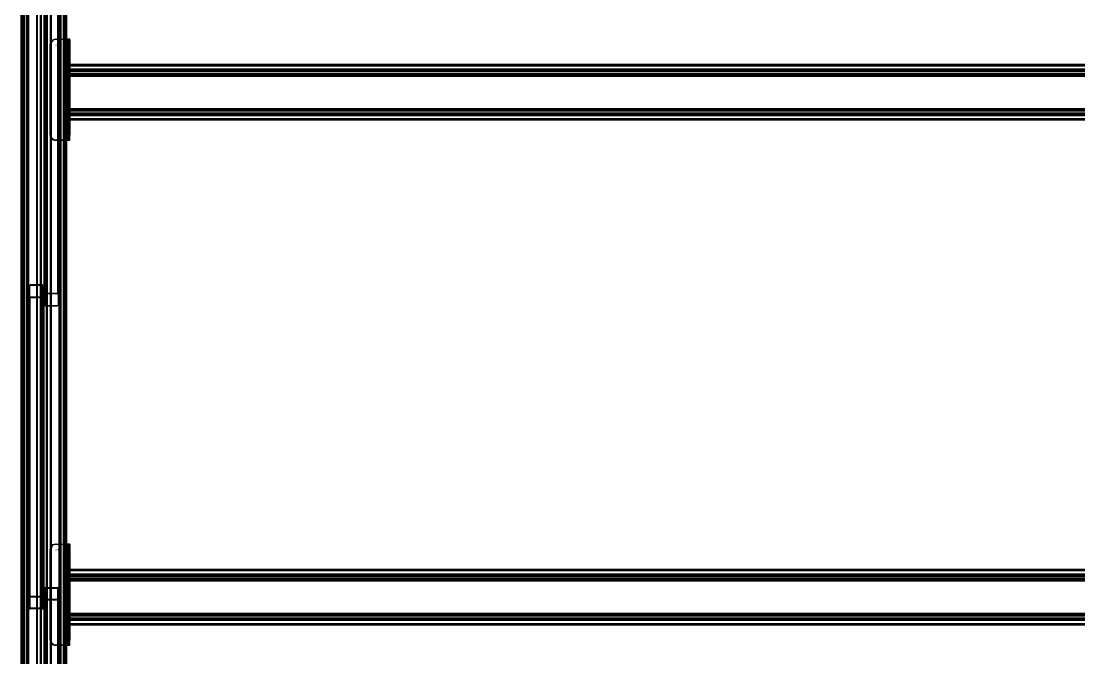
# Model space of a CAD drawing. Extents: x -0.56 to 3.72, y -0.16 to 4.75.
# Drawn here: x -0.51 to 1.585, y 1.089 to 2.35 of the extents above; entities that cross this region are included whole.
import ezdxf

# ---------------------------------------------------------------- set-up
doc = ezdxf.new("R2010")
doc.units = 0
doc.layers.add('OUTLINES', color=7, linetype='Continuous', true_color=0x000009)

msp = doc.modelspace()

# ---------------------------------------------------------------- linework, layer by layer
at = {"layer": 'OUTLINES'}
for p, q in [((-0.5104, 4.7451), (-0.5104, -0.1549)), ((-0.5103, 4.7456), (-0.5103, -0.1544)), ((-0.5103, -0.1549), (-0.5103, 4.7451)), ((-0.51, 4.7456), (-0.51, -0.1544)), ((-0.51, 4.7451), (-0.51, -0.1549)), ((-0.5098, -0.1544), (-0.5098, 4.7456)), ((-0.5098, 4.7451), (-0.5098, -0.1549)), ((-0.5088, 4.7456), (-0.5088, -0.1544)), ((-0.5088, 4.7451), (-0.5088, -0.1549)), ((-0.5087, -0.1544), (-0.5087, 4.7456)), ((-0.5087, 4.7451), (-0.5087, -0.1549)), ((-0.5086, -0.1544), (-0.5086, 4.7456)), ((-0.5086, -0.1549), (-0.5086, 4.7451)), ((-0.5085, 4.7456), (-0.5085, -0.1544)), ((-0.5085, -0.1549), (-0.5085, 4.7451)), ((-0.508, -0.1544), (-0.508, 4.7456)), ((-0.508, -0.1549), (-0.508, 4.7451)), ((-0.5072, 4.7456), (-0.5072, -0.1544)), ((-0.5072, -0.1549), (-0.5072, 4.7451)), ((-0.5041, 4.7456), (-0.5041, -0.1544)), ((-0.5041, -0.1549), (-0.5041, 4.7451)), ((-0.4992, -0.1544), (-0.4992, 4.7456)), ((-0.4992, 4.7451), (-0.4992, -0.1549)), ((-0.4984, 4.7456), (-0.4984, -0.1544)), ((-0.4984, 4.7451), (-0.4984, -0.1549)), ((-0.4979, 4.7456), (-0.4979, -0.1544)), ((-0.4979, -0.1549), (-0.4979, 4.7451)), ((-0.4978, 4.7456), (-0.4978, -0.1544)), ((-0.4978, 4.7451), (-0.4978, -0.1549)), ((-0.4977, -0.1544), (-0.4977, 4.7456)), ((-0.4977, 4.7451), (-0.4977, -0.1549)), ((-0.4976, -0.1544), (-0.4976, 4.7456)), ((-0.4976, -0.1549), (-0.4976, 4.7451)), ((-0.4966, -0.1544), (-0.4966, 4.7456)), ((-0.4966, 4.7451), (-0.4966, -0.1549)), ((-0.4964, -0.1544), (-0.4964, 4.7456)), ((-0.4964, -0.1549), (-0.4964, 4.7451)), ((-0.4961, 4.7456), (-0.4961, -0.1544)), ((-0.4961, -0.1549), (-0.4961, 4.7451)), ((-0.496, -0.1549), (-0.496, 4.7451)), ((-0.4796, 4.7456), (-0.4796, -0.1544)), ((-0.4796, -0.1549), (-0.4796, 4.7451)), ((-0.4792, -0.1544), (-0.4792, 4.7456)), ((-0.4792, 4.7451), (-0.4792, -0.1549)), ((-0.4784, 4.7456), (-0.4784, -0.1544)), ((-0.4784, -0.1549), (-0.4784, 4.7451)), ((-0.4722, 4.7456), (-0.4722, -0.1544)), ((-0.4722, -0.1549), (-0.4722, 4.7451)), ((-0.4714, -0.1544), (-0.4714, 4.7456)), ((-0.4714, 4.7451), (-0.4714, -0.1549)), ((-0.471, 4.7456), (-0.471, -0.1544)), ((-0.471, -0.1549), (-0.471, 4.7451)), ((-0.4599, -0.1544), (-0.4599, 4.7456)), ((-0.4599, 4.7451), (-0.4599, -0.1549)), ((-0.4595, 4.7456), (-0.4595, -0.1544)), ((-0.4595, -0.1549), (-0.4595, 4.7451)), ((-0.4587, -0.1544), (-0.4587, 4.7456)), ((-0.4587, 4.7451), (-0.4587, -0.1549)), ((-0.4525, -0.1544), (-0.4525, 4.7456)), ((-0.4525, 4.7451), (-0.4525, -0.1549)), ((-0.4517, 4.7456), (-0.4517, -0.1544)), ((-0.4517, -0.1549), (-0.4517, 4.7451)), ((-0.4516, 4.7456), (-0.4516, -0.1544)), ((-0.4516, -0.1549), (-0.4516, 4.7451)), ((-0.4512, -0.1544), (-0.4512, 4.7456)), ((-0.4512, 4.7451), (-0.4512, -0.1549)), ((-0.4349, -0.1544), (-0.4349, 4.7456)), ((-0.4347, -0.1544), (-0.4347, 4.7456)), ((-0.4347, 4.7451), (-0.4347, -0.1549)), ((-0.4345, -0.1544), (-0.4345, 4.7456)), ((-0.4345, -0.1549), (-0.4345, 4.7451)), ((-0.4342, 4.7456), (-0.4342, -0.1544)), ((-0.4342, -0.1549), (-0.4342, 4.7451)), ((-0.4333, -0.1544), (-0.4333, 4.7456)), ((-0.4333, -0.1549), (-0.4333, 4.7451)), ((-0.4332, 4.7456), (-0.4332, -0.1544)), ((-0.4332, -0.1549), (-0.4332, 4.7451)), ((-0.4331, 4.7456), (-0.4331, -0.1544)), ((-0.4331, 4.7451), (-0.4331, -0.1549)), ((-0.433, -0.1544), (-0.433, 4.7456)), ((-0.433, 4.7451), (-0.433, -0.1549)), ((-0.4325, 4.7456), (-0.4325, -0.1544)), ((-0.4325, 4.7451), (-0.4325, -0.1549)), ((-0.4317, 4.7456), (-0.4317, -0.1544)), ((-0.4317, -0.1549), (-0.4317, 4.7451)), ((-0.4268, -0.1544), (-0.4268, 4.7456)), ((-0.4268, 4.7451), (-0.4268, -0.1549)), ((-0.4236, -0.1544), (-0.4236, 4.7456)), ((-0.4236, 4.7451), (-0.4236, -0.1549)), ((-0.4228, -0.1544), (-0.4228, 4.7456)), ((-0.4228, -0.1549), (-0.4228, 4.7451)), ((-0.4223, -0.1544), (-0.4223, 4.7456)), ((-0.4223, 4.7451), (-0.4223, -0.1549)), ((-0.4222, -0.1544), (-0.4222, 4.7456)), ((-0.4222, -0.1549), (-0.4222, 4.7451)), ((-0.4221, 4.7456), (-0.4221, -0.1544)), ((-0.4221, -0.1549), (-0.4221, 4.7451)), ((-0.422, 4.7456), (-0.422, -0.1544)), ((-0.422, 4.7451), (-0.422, -0.1549)), ((-0.4211, 4.7456), (-0.4211, -0.1544)), ((-0.4211, -0.1549), (-0.4211, 4.7451)), ((-0.4209, 4.7456), (-0.4209, -0.1544)), ((-0.4209, 4.7451), (-0.4209, -0.1549)), ((-0.4206, -0.1544), (-0.4206, 4.7456)), ((-0.4206, 4.7451), (-0.4206, -0.1549)), ((-0.4204, 4.7456), (-0.4204, -0.1544)), ((-0.4649, 1.8099), (-0.4649, 2.4273)), ((-0.4639, 1.8108), (-0.4639, 2.4281)), ((-0.4637, 2.4267), (-0.4637, 1.8094)), ((-0.4632, 2.4271), (-0.4632, 1.8098)), ((-0.4625, 1.8111), (-0.4625, 2.4284)), ((-0.4625, 1.8099), (-0.4625, 2.4273)), ((-0.4381, 2.4284), (-0.4381, 1.8111)), ((-0.4381, 2.4273), (-0.4381, 1.8099)), ((-0.4374, 2.4271), (-0.4374, 1.8098)), ((-0.4369, 2.4267), (-0.4369, 1.8094)), ((-0.4367, 1.8108), (-0.4367, 2.4281)), ((-0.4367, 1.8088), (-0.4367, 2.4261)), ((-0.4367, 1.8061), (-0.4367, 2.4235)), ((-0.4357, 1.8099), (-0.4357, 2.4273)), ((-0.4353, 1.8088), (-0.4353, 2.4261)), ((-0.4353, 2.4235), (-0.4353, 1.8061)), ((-0.4649, 1.7874), (-0.4649, 2.4047)), ((-0.4639, 1.7866), (-0.4639, 2.4039)), ((-0.4637, 2.4053), (-0.4637, 1.788)), ((-0.4632, 2.4049), (-0.4632, 1.7876)), ((-0.4374, 2.4049), (-0.4374, 1.7876)), ((-0.4369, 2.4053), (-0.4369, 1.788)), ((-0.4367, 1.7912), (-0.4367, 2.4086)), ((-0.4367, 2.4059), (-0.4367, 1.7886)), ((-0.4367, 1.7866), (-0.4367, 2.4039)), ((-0.4357, 1.7874), (-0.4357, 2.4047)), ((-0.4353, 1.7912), (-0.4353, 2.4086)), ((-0.4353, 2.4059), (-0.4353, 1.7886)), ((-0.4524, 2.3069), (-0.4528, 2.3043)), ((-0.4528, 2.3043), (-0.4526, 2.306)), ((-0.4526, 2.306), (-0.4522, 2.3076)), ((-0.4514, 2.3093), (-0.4524, 2.3069)), ((-0.4522, 2.3076), (-0.4515, 2.3091)), ((-0.4515, 2.3091), (-0.4506, 2.3105)), ((-0.4498, 2.3114), (-0.4514, 2.3093)), ((-0.4509, 2.3069), (-0.4512, 2.3043)), ((-0.4499, 2.3093), (-0.4509, 2.3069)), ((-0.4504, 2.3107), (-0.4488, 2.3122)), ((-0.4483, 2.3114), (-0.4499, 2.3093)), ((-0.4478, 2.3129), (-0.4498, 2.3114)), ((-0.4488, 2.3122), (-0.447, 2.3134)), ((-0.4462, 2.3129), (-0.4483, 2.3114)), ((-0.4453, 2.3139), (-0.4478, 2.3129)), ((-0.447, 2.3134), (-0.4449, 2.314)), ((-0.4438, 2.3139), (-0.4462, 2.3129)), ((-0.4428, 2.3143), (-0.4453, 2.3139)), ((-0.4449, 2.314), (-0.4428, 2.3143)), ((-0.4412, 2.3143), (-0.4438, 2.3139)), ((-0.4428, 2.3143), (-0.4228, 2.3143)), ((-0.4412, 2.3143), (-0.4212, 2.3143)), ((-0.4212, 2.3143), (-0.4228, 2.3143)), ((-0.4228, 2.3143), (-0.4204, 2.3143)), ((-0.4212, 2.3143), (-0.4197, 2.3143)), ((-0.4189, 2.3143), (-0.4212, 2.3143)), ((-0.4199, 2.3143), (-0.4212, 2.3143)), ((-0.4212, 2.1143), (-0.4212, 2.3143)), ((-0.4204, 2.3143), (-0.4184, 2.3143)), ((-0.4204, 2.3143), (-0.4204, 2.1143)), ((-0.4191, 2.3143), (-0.4199, 2.3143)), ((-0.4199, 2.1143), (-0.4199, 2.3143)), ((-0.4197, 2.3143), (-0.4184, 2.3143)), ((-0.4197, 2.3143), (-0.4197, 2.1143)), ((-0.4191, 2.1143), (-0.4191, 2.3143)), ((-0.4168, 2.3143), (-0.4189, 2.3143)), ((-0.4189, 2.1143), (-0.4189, 2.3143)), ((-0.4153, 2.3139), (-0.4188, 2.3139)), ((-0.4188, 2.3129), (-0.4188, 2.3139)), ((-0.4188, 2.3114), (-0.4188, 2.3129)), ((-0.4188, 2.3093), (-0.4188, 2.3114)), ((-0.4153, 2.3093), (-0.4188, 2.3093)), ((-0.4188, 2.3069), (-0.4188, 2.3093)), ((-0.4188, 2.3043), (-0.4188, 2.3069)), ((-0.4184, 2.3143), (-0.4175, 2.3143)), ((-0.4184, 2.3143), (-0.4184, 2.1143)), ((-0.4184, 2.3143), (-0.4167, 2.3143)), ((-0.4175, 2.3143), (-0.4175, 2.1143)), ((-0.4172, 2.3139), (-0.4137, 2.3139)), ((-0.4172, 2.3139), (-0.4172, 2.3129)), ((-0.4172, 2.3129), (-0.4172, 2.3114)), ((-0.4172, 2.3114), (-0.4172, 2.3093)), ((-0.4172, 2.3093), (-0.4137, 2.3093)), ((-0.4172, 2.3093), (-0.4172, 2.3069)), ((-0.4172, 2.3069), (-0.4172, 2.3043)), ((-0.4151, 2.3143), (-0.4168, 2.3143)), ((-0.4168, 2.1143), (-0.4168, 2.3143)), ((-0.4167, 2.3143), (-0.4156, 2.3143)), ((-0.4167, 2.3143), (-0.4167, 2.1143)), ((-0.4156, 2.3143), (-0.4156, 2.1143)), ((-0.4153, 2.3129), (-0.4153, 2.3139)), ((-0.4153, 2.3114), (-0.4153, 2.3129)), ((-0.4153, 2.3093), (-0.4153, 2.3114)), ((-0.4153, 2.3069), (-0.4153, 2.3093)), ((-0.4153, 2.3043), (-0.4153, 2.3069)), ((-0.4141, 2.3143), (-0.4151, 2.3143)), ((-0.4151, 2.1143), (-0.4151, 2.3143)), ((-0.4141, 2.1143), (-0.4141, 2.3143)), ((-0.4137, 2.3139), (-0.4137, 2.3129)), ((-0.4137, 2.3129), (-0.4137, 2.3114)), ((-0.4137, 2.3114), (-0.4137, 2.3093)), ((-0.4137, 2.3093), (-0.4137, 2.3069)), ((-0.4137, 2.3069), (-0.4137, 2.3043)), ((-0.4528, 2.1243), (-0.4528, 2.3043)), ((-0.4512, 2.1243), (-0.4512, 2.3043)), ((-0.4418, 2.3029), (-0.4408, 2.3029)), ((-0.4368, 2.3035), (-0.4378, 2.3034)), ((-0.4188, 2.1243), (-0.4188, 2.3043)), ((-0.4172, 2.3043), (-0.4172, 2.1243)), ((-0.4153, 2.3043), (-0.4153, 2.1243)), ((-0.4137, 2.3043), (-0.4137, 2.1243)), ((3.5847, 2.2643), (-0.4153, 2.2643)), ((3.5847, 2.264), (-0.4153, 2.264)), ((-0.4153, 2.264), (-0.4153, 2.2631)), ((3.5847, 2.2631), (-0.4153, 2.2631)), ((-0.4153, 2.2631), (-0.4153, 2.2619)), ((-0.4153, 2.2629), (3.5847, 2.2629)), ((-0.4137, 2.2643), (3.5863, 2.2643)), ((-0.4137, 2.264), (3.5863, 2.264)), ((-0.4137, 2.2631), (-0.4137, 2.264)), ((-0.4137, 2.2631), (3.5863, 2.2631)), ((-0.4137, 2.2619), (-0.4137, 2.2631)), ((3.5863, 2.2629), (-0.4137, 2.2629)), ((-0.4153, 2.2625), (-0.4153, 2.2619)), ((-0.4153, 2.2625), (3.5847, 2.2625)), ((-0.4153, 2.2619), (-0.4153, 2.2554)), ((-0.4153, 2.2619), (3.5847, 2.2619)), ((-0.4153, 2.2554), (-0.4153, 2.2547)), ((3.5847, 2.2551), (-0.4153, 2.2551)), ((-0.4153, 2.2547), (3.5847, 2.2547)), ((-0.4153, 2.2547), (-0.4153, 2.2541)), ((-0.4153, 2.2545), (-0.4153, 2.2521)), ((3.5847, 2.2541), (-0.4153, 2.2541)), ((-0.4153, 2.2541), (-0.4153, 2.2536)), ((-0.4153, 2.2511), (-0.4153, 2.2536)), ((-0.4153, 2.2521), (-0.4153, 2.2515)), ((-0.4153, 2.2515), (3.5847, 2.2515)), ((-0.4153, 2.2515), (-0.4153, 2.2509)), ((3.5847, 2.2509), (-0.4153, 2.2509)), ((-0.4153, 2.2509), (-0.4153, 2.2502)), ((-0.4153, 2.2506), (3.5847, 2.2506)), ((-0.4153, 2.2502), (-0.4153, 2.2465)), ((-0.4153, 2.2458), (-0.4153, 2.2465)), ((-0.4153, 2.2461), (3.5847, 2.2461)), ((3.5847, 2.2458), (-0.4153, 2.2458)), ((-0.4153, 2.2451), (-0.4153, 2.2458)), ((-0.4153, 2.2455), (-0.4153, 2.2431)), ((-0.4153, 2.2451), (3.5847, 2.2451)), ((-0.4153, 2.2446), (-0.4153, 2.2422)), ((-0.4153, 2.2426), (-0.4153, 2.2431)), ((3.5847, 2.2426), (-0.4153, 2.2426)), ((-0.4153, 2.242), (-0.4153, 2.2426)), ((-0.4153, 2.242), (3.5847, 2.242)), ((-0.4153, 2.2413), (-0.4153, 2.242)), ((-0.4153, 2.2419), (3.5847, 2.2419)), ((-0.4137, 2.2619), (-0.4137, 2.2625)), ((3.5863, 2.2625), (-0.4137, 2.2625)), ((-0.4137, 2.2619), (-0.4137, 2.2554)), ((3.5863, 2.2619), (-0.4137, 2.2619)), ((-0.4137, 2.2547), (-0.4137, 2.2554)), ((-0.4137, 2.2551), (3.5863, 2.2551)), ((3.5863, 2.2547), (-0.4137, 2.2547)), ((-0.4137, 2.2541), (-0.4137, 2.2547)), ((-0.4137, 2.2545), (-0.4137, 2.2521)), ((-0.4137, 2.2541), (3.5863, 2.2541)), ((-0.4137, 2.2536), (-0.4137, 2.2541)), ((-0.4137, 2.2536), (-0.4137, 2.2511)), ((-0.4137, 2.2515), (-0.4137, 2.2521)), ((3.5863, 2.2515), (-0.4137, 2.2515)), ((-0.4137, 2.2509), (-0.4137, 2.2515)), ((-0.4137, 2.2509), (3.5863, 2.2509)), ((-0.4137, 2.2502), (-0.4137, 2.2509)), ((3.5863, 2.2506), (-0.4137, 2.2506)), ((-0.4137, 2.2502), (-0.4137, 2.2465)), ((-0.4137, 2.2465), (-0.4137, 2.2458)), ((3.5863, 2.2461), (-0.4137, 2.2461)), ((-0.4137, 2.2458), (3.5863, 2.2458)), ((-0.4137, 2.2458), (-0.4137, 2.2451)), ((-0.4137, 2.2455), (-0.4137, 2.2431)), ((3.5863, 2.2451), (-0.4137, 2.2451)), ((-0.4137, 2.2422), (-0.4137, 2.2446)), ((-0.4137, 2.2431), (-0.4137, 2.2426)), ((-0.4137, 2.2426), (3.5863, 2.2426)), ((-0.4137, 2.2426), (-0.4137, 2.242)), ((3.5863, 2.242), (-0.4137, 2.242)), ((-0.4137, 2.242), (-0.4137, 2.2413)), ((3.5863, 2.2419), (-0.4137, 2.2419)), ((3.5847, 2.2416), (-0.4153, 2.2416)), ((-0.4153, 2.2413), (-0.4153, 2.1773)), ((-0.4137, 2.2416), (3.5863, 2.2416)), ((-0.4137, 2.2413), (-0.4137, 2.1773)), ((-0.4153, 2.1773), (-0.4153, 2.1766)), ((3.5847, 2.1769), (-0.4153, 2.1769)), ((-0.4153, 2.1766), (3.5847, 2.1766)), ((-0.4153, 2.1766), (-0.4153, 2.176)), ((-0.4153, 2.1764), (-0.4153, 2.1739)), ((3.5847, 2.176), (-0.4153, 2.176)), ((-0.4153, 2.176), (-0.4153, 2.1754)), ((-0.4153, 2.173), (-0.4153, 2.1754)), ((-0.4153, 2.1734), (-0.4153, 2.1739)), ((3.5847, 2.1734), (-0.4153, 2.1734)), ((-0.4153, 2.1728), (-0.4153, 2.1734)), ((-0.4153, 2.1728), (3.5847, 2.1728)), ((-0.4153, 2.1721), (-0.4153, 2.1728)), ((3.5847, 2.1724), (-0.4153, 2.1724)), ((-0.4153, 2.1721), (-0.4153, 2.1683)), ((-0.4153, 2.1677), (-0.4153, 2.1683)), ((-0.4153, 2.168), (3.5847, 2.168)), ((3.5847, 2.1677), (-0.4153, 2.1677)), ((-0.4153, 2.167), (-0.4153, 2.1677)), ((-0.4153, 2.1674), (-0.4153, 2.165)), ((-0.4153, 2.167), (3.5847, 2.167)), ((-0.4153, 2.1665), (-0.4153, 2.1641)), ((-0.4153, 2.165), (-0.4153, 2.1645)), ((-0.4153, 2.1645), (3.5847, 2.1645)), ((-0.4153, 2.1645), (-0.4153, 2.1639)), ((3.5847, 2.1639), (-0.4153, 2.1639)), ((-0.4153, 2.1639), (-0.4153, 2.1632)), ((3.5847, 2.1638), (-0.4153, 2.1638)), ((-0.4153, 2.1635), (3.5847, 2.1635)), ((-0.4153, 2.1632), (-0.4153, 2.1567)), ((-0.4137, 2.1766), (-0.4137, 2.1773)), ((-0.4137, 2.1769), (3.5863, 2.1769)), ((3.5863, 2.1766), (-0.4137, 2.1766)), ((-0.4137, 2.176), (-0.4137, 2.1766)), ((-0.4137, 2.1764), (-0.4137, 2.1739)), ((-0.4137, 2.176), (3.5863, 2.176)), ((-0.4137, 2.1754), (-0.4137, 2.176)), ((-0.4137, 2.1754), (-0.4137, 2.173)), ((-0.4137, 2.1739), (-0.4137, 2.1734)), ((-0.4137, 2.1734), (3.5863, 2.1734)), ((-0.4137, 2.1734), (-0.4137, 2.1728)), ((3.5863, 2.1728), (-0.4137, 2.1728)), ((-0.4137, 2.1728), (-0.4137, 2.1721)), ((-0.4137, 2.1724), (3.5863, 2.1724)), ((-0.4137, 2.1721), (-0.4137, 2.1683)), ((-0.4137, 2.1683), (-0.4137, 2.1677)), ((3.5863, 2.168), (-0.4137, 2.168)), ((-0.4137, 2.1677), (3.5863, 2.1677)), ((-0.4137, 2.1677), (-0.4137, 2.167)), ((-0.4137, 2.1674), (-0.4137, 2.165)), ((3.5863, 2.167), (-0.4137, 2.167)), ((-0.4137, 2.1641), (-0.4137, 2.1665)), ((-0.4137, 2.1645), (-0.4137, 2.165)), ((3.5863, 2.1645), (-0.4137, 2.1645)), ((-0.4137, 2.1639), (-0.4137, 2.1645)), ((-0.4137, 2.1639), (3.5863, 2.1639)), ((-0.4137, 2.1632), (-0.4137, 2.1639)), ((-0.4137, 2.1638), (3.5863, 2.1638)), ((3.5863, 2.1635), (-0.4137, 2.1635)), ((-0.4137, 2.1632), (-0.4137, 2.1567)), ((-0.4153, 2.1555), (-0.4153, 2.1567)), ((-0.4153, 2.1561), (-0.4153, 2.1567)), ((3.5847, 2.1567), (-0.4153, 2.1567)), ((3.5847, 2.1561), (-0.4153, 2.1561)), ((3.5847, 2.1556), (-0.4153, 2.1556)), ((-0.4153, 2.1555), (3.5847, 2.1555)), ((-0.4153, 2.1546), (-0.4153, 2.1555)), ((-0.4153, 2.1546), (3.5847, 2.1546)), ((-0.4137, 2.1567), (-0.4137, 2.1555)), ((-0.4137, 2.1567), (-0.4137, 2.1561)), ((-0.4137, 2.1567), (3.5863, 2.1567)), ((-0.4137, 2.1561), (3.5863, 2.1561)), ((-0.4137, 2.1556), (3.5863, 2.1556)), ((3.5863, 2.1555), (-0.4137, 2.1555)), ((-0.4137, 2.1555), (-0.4137, 2.1546)), ((3.5863, 2.1546), (-0.4137, 2.1546)), ((-0.4528, 2.1243), (-0.4524, 2.1217)), ((-0.4524, 2.1217), (-0.4514, 2.1193)), ((-0.4514, 2.1193), (-0.4498, 2.1172)), ((-0.4509, 2.1217), (-0.4512, 2.1243)), ((-0.4499, 2.1193), (-0.4509, 2.1217)), ((-0.4483, 2.1172), (-0.4499, 2.1193)), ((-0.4498, 2.1172), (-0.4478, 2.1156)), ((-0.4462, 2.1156), (-0.4483, 2.1172)), ((-0.4188, 2.1217), (-0.4188, 2.1243)), ((-0.4188, 2.1193), (-0.4188, 2.1217)), ((-0.4188, 2.1193), (-0.4153, 2.1193)), ((-0.4188, 2.1172), (-0.4188, 2.1193)), ((-0.4188, 2.1156), (-0.4188, 2.1172)), ((-0.4172, 2.1243), (-0.4172, 2.1217)), ((-0.4172, 2.1217), (-0.4172, 2.1193)), ((-0.4137, 2.1193), (-0.4172, 2.1193)), ((-0.4172, 2.1193), (-0.4172, 2.1172)), ((-0.4172, 2.1172), (-0.4172, 2.1156)), ((-0.4153, 2.1243), (-0.4153, 2.1217)), ((-0.4153, 2.1217), (-0.4153, 2.1193)), ((-0.4153, 2.1193), (-0.4153, 2.1172)), ((-0.4153, 2.1172), (-0.4153, 2.1156)), ((-0.4137, 2.1217), (-0.4137, 2.1243)), ((-0.4137, 2.1193), (-0.4137, 2.1217)), ((-0.4137, 2.1172), (-0.4137, 2.1193)), ((-0.4137, 2.1156), (-0.4137, 2.1172)), ((-0.4478, 2.1156), (-0.4453, 2.1146)), ((-0.4438, 2.1146), (-0.4462, 2.1156)), ((-0.4453, 2.1146), (-0.4428, 2.1143)), ((-0.4412, 2.1143), (-0.4438, 2.1146)), ((-0.4428, 2.1143), (-0.4228, 2.1143)), ((-0.4212, 2.1143), (-0.4412, 2.1143)), ((-0.4228, 2.1143), (-0.4212, 2.1143)), ((-0.4204, 2.1143), (-0.4228, 2.1143)), ((-0.4197, 2.1143), (-0.4212, 2.1143)), ((-0.4212, 2.1143), (-0.4189, 2.1143)), ((-0.4212, 2.1143), (-0.4199, 2.1143)), ((-0.4184, 2.1143), (-0.4204, 2.1143)), ((-0.4199, 2.1143), (-0.4191, 2.1143)), ((-0.4184, 2.1143), (-0.4197, 2.1143)), ((-0.4189, 2.1143), (-0.4168, 2.1143)), ((-0.4188, 2.1146), (-0.4188, 2.1156)), ((-0.4188, 2.1146), (-0.4153, 2.1146)), ((-0.4175, 2.1143), (-0.4184, 2.1143)), ((-0.4167, 2.1143), (-0.4184, 2.1143)), ((-0.4172, 2.1156), (-0.4172, 2.1146)), ((-0.4137, 2.1146), (-0.4172, 2.1146)), ((-0.4168, 2.1143), (-0.4151, 2.1143)), ((-0.4156, 2.1143), (-0.4167, 2.1143)), ((-0.4153, 2.1156), (-0.4153, 2.1146)), ((-0.4151, 2.1143), (-0.4141, 2.1143)), ((-0.4137, 2.1146), (-0.4137, 2.1156)), ((-0.4953, 1.8255), (-0.4949, 1.8266)), ((-0.4953, 1.8255), (-0.4953, 1.8228)), ((-0.4953, 1.2088), (-0.4953, 1.8255)), ((-0.4953, 1.8228), (-0.4953, 1.2061)), ((-0.4939, 1.8228), (-0.4953, 1.8228)), ((-0.4949, 1.8266), (-0.4939, 1.8275)), ((-0.4949, 1.8266), (-0.4949, 1.21)), ((-0.4939, 1.8275), (-0.4925, 1.8278)), ((-0.4939, 1.8275), (-0.4939, 1.2108)), ((-0.4939, 1.8255), (-0.4937, 1.8261)), ((-0.4939, 1.2088), (-0.4939, 1.8255)), ((-0.4939, 1.8255), (-0.4939, 1.8228)), ((-0.4939, 1.8228), (-0.4939, 1.2061)), ((-0.4937, 1.8261), (-0.4932, 1.8265)), ((-0.4937, 1.2094), (-0.4937, 1.8261)), ((-0.4932, 1.8265), (-0.4925, 1.8266)), ((-0.4932, 1.2098), (-0.4932, 1.8265)), ((-0.4681, 1.8278), (-0.4925, 1.8278)), ((-0.4681, 1.8266), (-0.4925, 1.8266)), ((-0.4681, 1.8278), (-0.4667, 1.8275)), ((-0.4681, 1.8266), (-0.4674, 1.8265)), ((-0.4674, 1.2098), (-0.4674, 1.8265)), ((-0.4674, 1.8265), (-0.4669, 1.8261)), ((-0.4669, 1.2094), (-0.4669, 1.8261)), ((-0.4669, 1.8261), (-0.4667, 1.8255)), ((-0.4667, 1.8275), (-0.4657, 1.8266)), ((-0.4667, 1.8275), (-0.4667, 1.2108)), ((-0.4667, 1.8053), (-0.4667, 1.8255)), ((-0.4657, 1.8266), (-0.4653, 1.8255)), ((-0.4657, 1.8266), (-0.4657, 1.21)), ((-0.4653, 1.8053), (-0.4653, 1.8255)), ((-0.4953, 1.8079), (-0.4953, 1.8053)), ((-0.4953, 1.1912), (-0.4953, 1.8079)), ((-0.4953, 1.8079), (-0.4939, 1.8079)), ((-0.4953, 1.8053), (-0.4953, 1.1886)), ((-0.4949, 1.8041), (-0.4953, 1.8053)), ((-0.4949, 1.8041), (-0.4949, 1.1874)), ((-0.4939, 1.8032), (-0.4949, 1.8041)), ((-0.4939, 1.8079), (-0.4939, 1.8053)), ((-0.4939, 1.8079), (-0.4939, 1.1912)), ((-0.4937, 1.8047), (-0.4939, 1.8053)), ((-0.4939, 1.8053), (-0.4939, 1.1886)), ((-0.4939, 1.8032), (-0.4939, 1.1866)), ((-0.4925, 1.8029), (-0.4939, 1.8032)), ((-0.4937, 1.188), (-0.4937, 1.8047)), ((-0.4932, 1.8042), (-0.4937, 1.8047)), ((-0.4932, 1.1876), (-0.4932, 1.8042)), ((-0.4925, 1.8041), (-0.4932, 1.8042)), ((-0.4925, 1.1874), (-0.4925, 1.8041)), ((-0.4925, 1.8041), (-0.4681, 1.8041)), ((-0.4925, 1.1863), (-0.4925, 1.8029)), ((-0.4925, 1.8029), (-0.4681, 1.8029)), ((-0.4674, 1.8042), (-0.4681, 1.8041)), ((-0.4681, 1.8041), (-0.4681, 1.1874)), ((-0.4667, 1.8032), (-0.4681, 1.8029)), ((-0.4681, 1.8029), (-0.4681, 1.1863)), ((-0.4669, 1.8047), (-0.4674, 1.8042)), ((-0.4674, 1.1876), (-0.4674, 1.8042)), ((-0.4667, 1.8053), (-0.4669, 1.8047)), ((-0.4669, 1.188), (-0.4669, 1.8047)), ((-0.4667, 1.8124), (-0.4653, 1.8124)), ((-0.4667, 1.8115), (-0.4667, 1.8124)), ((-0.4667, 1.8124), (-0.4667, 1.8108)), ((-0.4667, 1.8115), (-0.4653, 1.8115)), ((-0.4667, 1.8085), (-0.4667, 1.8115)), ((-0.4667, 1.8108), (-0.4653, 1.8108)), ((-0.4667, 1.8108), (-0.4667, 1.8074)), ((-0.4653, 1.8085), (-0.4667, 1.8085)), ((-0.4667, 1.8047), (-0.4667, 1.8085)), ((-0.4667, 1.8074), (-0.4653, 1.8074)), ((-0.4667, 1.8074), (-0.4667, 1.8037)), ((-0.4667, 1.8047), (-0.4653, 1.8047)), ((-0.4667, 1.802), (-0.4667, 1.8047)), ((-0.4657, 1.8041), (-0.4667, 1.8032)), ((-0.4667, 1.8037), (-0.4653, 1.8037)), ((-0.4667, 1.8037), (-0.4667, 1.8016)), ((-0.4667, 1.8032), (-0.4667, 1.1866)), ((-0.4667, 1.802), (-0.4653, 1.802)), ((-0.4653, 1.8053), (-0.4657, 1.8041)), ((-0.4657, 1.8041), (-0.4657, 1.1874)), ((-0.4639, 1.8124), (-0.4653, 1.8124)), ((-0.4653, 1.8124), (-0.4653, 1.8103)), ((-0.4653, 1.8124), (-0.4653, 1.8115)), ((-0.4653, 1.8108), (-0.4653, 1.8124)), ((-0.4639, 1.812), (-0.4653, 1.812)), ((-0.4653, 1.8093), (-0.4653, 1.812)), ((-0.4653, 1.8115), (-0.4653, 1.8085)), ((-0.4653, 1.8074), (-0.4653, 1.8108)), ((-0.4639, 1.8103), (-0.4653, 1.8103)), ((-0.4653, 1.8103), (-0.4653, 1.8067)), ((-0.4653, 1.8088), (-0.4649, 1.8099)), ((-0.4639, 1.8093), (-0.4653, 1.8093)), ((-0.4653, 1.8056), (-0.4653, 1.8093)), ((-0.4653, 1.8088), (-0.4653, 1.7886)), ((-0.4653, 1.8085), (-0.4653, 1.8047)), ((-0.4653, 1.8037), (-0.4653, 1.8074)), ((-0.4639, 1.8067), (-0.4653, 1.8067)), ((-0.4653, 1.8067), (-0.4653, 1.8033)), ((-0.4653, 1.8056), (-0.4639, 1.8056)), ((-0.4653, 1.8025), (-0.4653, 1.8056)), ((-0.4653, 1.8047), (-0.4653, 1.802)), ((-0.4653, 1.8016), (-0.4653, 1.8037)), ((-0.4639, 1.8033), (-0.4653, 1.8033)), ((-0.4653, 1.8033), (-0.4653, 1.8016)), ((-0.4639, 1.8025), (-0.4653, 1.8025)), ((-0.4653, 1.8016), (-0.4653, 1.8025)), ((-0.4649, 1.8099), (-0.4639, 1.8108)), ((-0.4639, 1.8103), (-0.4639, 1.8124)), ((-0.4639, 1.812), (-0.4639, 1.8093)), ((-0.4639, 1.8108), (-0.4625, 1.8111)), ((-0.4639, 1.8067), (-0.4639, 1.8103)), ((-0.4639, 1.8088), (-0.4637, 1.8094)), ((-0.4639, 1.8093), (-0.4639, 1.8056)), ((-0.4639, 1.8088), (-0.4639, 1.7886)), ((-0.4639, 1.8033), (-0.4639, 1.8067)), ((-0.4639, 1.8056), (-0.4639, 1.8025)), ((-0.4639, 1.8016), (-0.4639, 1.8033)), ((-0.4639, 1.8025), (-0.4639, 1.8016)), ((-0.4637, 1.8094), (-0.4632, 1.8098)), ((-0.4632, 1.8098), (-0.4625, 1.8099)), ((-0.4381, 1.8111), (-0.4625, 1.8111)), ((-0.4381, 1.8099), (-0.4625, 1.8099)), ((-0.4381, 1.8111), (-0.4367, 1.8108)), ((-0.4381, 1.8099), (-0.4374, 1.8098)), ((-0.4374, 1.8098), (-0.4369, 1.8094)), ((-0.4369, 1.8094), (-0.4367, 1.8088)), ((-0.4367, 1.8108), (-0.4357, 1.8099)), ((-0.4367, 1.8061), (-0.4367, 1.8088)), ((-0.4353, 1.8061), (-0.4367, 1.8061)), ((-0.4357, 1.8099), (-0.4353, 1.8088)), ((-0.4353, 1.8061), (-0.4353, 1.8088)), ((-0.4667, 1.8016), (-0.4653, 1.8016)), ((-0.4639, 1.8016), (-0.4653, 1.8016)), ((-0.4649, 1.7874), (-0.4653, 1.7886)), ((-0.4639, 1.7866), (-0.4649, 1.7874)), ((-0.4637, 1.788), (-0.4639, 1.7886)), ((-0.4625, 1.7863), (-0.4639, 1.7866)), ((-0.4632, 1.7876), (-0.4637, 1.788)), ((-0.4625, 1.7874), (-0.4632, 1.7876)), ((-0.4625, 1.7874), (-0.4381, 1.7874)), ((-0.4625, 1.7863), (-0.4381, 1.7863)), ((-0.4374, 1.7876), (-0.4381, 1.7874)), ((-0.4367, 1.7866), (-0.4381, 1.7863)), ((-0.4369, 1.788), (-0.4374, 1.7876)), ((-0.4367, 1.7886), (-0.4369, 1.788)), ((-0.4367, 1.7912), (-0.4353, 1.7912)), ((-0.4367, 1.7886), (-0.4367, 1.7912)), ((-0.4357, 1.7874), (-0.4367, 1.7866)), ((-0.4353, 1.7886), (-0.4357, 1.7874)), ((-0.4353, 1.7886), (-0.4353, 1.7912)), ((-0.4524, 1.3069), (-0.4528, 1.3043)), ((-0.4528, 1.3043), (-0.4526, 1.306)), ((-0.4528, 1.1243), (-0.4528, 1.3043)), ((-0.4526, 1.306), (-0.4522, 1.3076)), ((-0.4514, 1.3093), (-0.4524, 1.3069)), ((-0.4522, 1.3076), (-0.4515, 1.3091)), ((-0.4515, 1.3091), (-0.4506, 1.3105)), ((-0.4498, 1.3114), (-0.4514, 1.3093)), ((-0.4509, 1.3069), (-0.4512, 1.3043)), ((-0.4512, 1.1243), (-0.4512, 1.3043)), ((-0.4499, 1.3093), (-0.4509, 1.3069)), ((-0.4504, 1.3107), (-0.4488, 1.3122)), ((-0.4483, 1.3114), (-0.4499, 1.3093)), ((-0.4478, 1.3129), (-0.4498, 1.3114)), ((-0.4488, 1.3122), (-0.447, 1.3134)), ((-0.4462, 1.3129), (-0.4483, 1.3114)), ((-0.4453, 1.3139), (-0.4478, 1.3129)), ((-0.447, 1.3134), (-0.4449, 1.314)), ((-0.4438, 1.3139), (-0.4462, 1.3129)), ((-0.4428, 1.3143), (-0.4453, 1.3139)), ((-0.4449, 1.314), (-0.4428, 1.3143)), ((-0.4412, 1.3143), (-0.4438, 1.3139)), ((-0.4428, 1.3143), (-0.4228, 1.3143)), ((-0.4418, 1.3029), (-0.4408, 1.3029)), ((-0.4412, 1.3143), (-0.4212, 1.3143)), ((-0.4368, 1.3035), (-0.4378, 1.3034)), ((-0.4212, 1.3143), (-0.4228, 1.3143)), ((-0.4228, 1.3143), (-0.4204, 1.3143)), ((-0.4212, 1.3143), (-0.4197, 1.3143)), ((-0.4189, 1.3143), (-0.4212, 1.3143)), ((-0.4199, 1.3143), (-0.4212, 1.3143)), ((-0.4212, 1.1143), (-0.4212, 1.3143)), ((-0.4204, 1.3143), (-0.4184, 1.3143)), ((-0.4204, 1.3143), (-0.4204, 1.1143)), ((-0.4191, 1.3143), (-0.4199, 1.3143)), ((-0.4199, 1.1143), (-0.4199, 1.3143)), ((-0.4197, 1.3143), (-0.4184, 1.3143)), ((-0.4197, 1.3143), (-0.4197, 1.1143)), ((-0.4191, 1.1143), (-0.4191, 1.3143)), ((-0.4168, 1.3143), (-0.4189, 1.3143)), ((-0.4189, 1.1143), (-0.4189, 1.3143)), ((-0.4153, 1.3139), (-0.4188, 1.3139)), ((-0.4188, 1.3129), (-0.4188, 1.3139)), ((-0.4188, 1.3114), (-0.4188, 1.3129)), ((-0.4188, 1.3093), (-0.4188, 1.3114)), ((-0.4153, 1.3093), (-0.4188, 1.3093)), ((-0.4188, 1.3069), (-0.4188, 1.3093)), ((-0.4188, 1.3043), (-0.4188, 1.3069)), ((-0.4188, 1.1243), (-0.4188, 1.3043)), ((-0.4184, 1.3143), (-0.4175, 1.3143)), ((-0.4184, 1.3143), (-0.4184, 1.1143)), ((-0.4184, 1.3143), (-0.4167, 1.3143)), ((-0.4175, 1.3143), (-0.4175, 1.1143)), ((-0.4172, 1.3139), (-0.4137, 1.3139)), ((-0.4172, 1.3139), (-0.4172, 1.3129)), ((-0.4172, 1.3129), (-0.4172, 1.3114)), ((-0.4172, 1.3114), (-0.4172, 1.3093)), ((-0.4172, 1.3093), (-0.4137, 1.3093)), ((-0.4172, 1.3093), (-0.4172, 1.3069)), ((-0.4172, 1.3069), (-0.4172, 1.3043)), ((-0.4172, 1.3043), (-0.4172, 1.1243)), ((-0.4151, 1.3143), (-0.4168, 1.3143)), ((-0.4168, 1.1143), (-0.4168, 1.3143)), ((-0.4167, 1.3143), (-0.4156, 1.3143)), ((-0.4167, 1.3143), (-0.4167, 1.1143)), ((-0.4156, 1.3143), (-0.4156, 1.1143)), ((-0.4153, 1.3129), (-0.4153, 1.3139)), ((-0.4153, 1.3114), (-0.4153, 1.3129)), ((-0.4153, 1.3093), (-0.4153, 1.3114)), ((-0.4153, 1.3069), (-0.4153, 1.3093)), ((-0.4153, 1.3043), (-0.4153, 1.3069)), ((-0.4153, 1.3043), (-0.4153, 1.1243)), ((-0.4141, 1.3143), (-0.4151, 1.3143)), ((-0.4151, 1.1143), (-0.4151, 1.3143)), ((-0.4141, 1.1143), (-0.4141, 1.3143)), ((-0.4137, 1.3139), (-0.4137, 1.3129)), ((-0.4137, 1.3129), (-0.4137, 1.3114)), ((-0.4137, 1.3114), (-0.4137, 1.3093)), ((-0.4137, 1.3093), (-0.4137, 1.3069)), ((-0.4137, 1.3069), (-0.4137, 1.3043)), ((-0.4137, 1.3043), (-0.4137, 1.1243)), ((3.5847, 1.2643), (-0.4153, 1.2643)), ((3.5847, 1.264), (-0.4153, 1.264)), ((-0.4153, 1.264), (-0.4153, 1.2631)), ((3.5847, 1.2631), (-0.4153, 1.2631)), ((-0.4153, 1.2631), (-0.4153, 1.2619)), ((-0.4153, 1.2629), (3.5847, 1.2629)), ((-0.4153, 1.2625), (-0.4153, 1.2619)), ((-0.4153, 1.2625), (3.5847, 1.2625)), ((-0.4153, 1.2619), (-0.4153, 1.2554)), ((-0.4153, 1.2619), (3.5847, 1.2619)), ((-0.4137, 1.2643), (3.5863, 1.2643)), ((-0.4137, 1.264), (3.5863, 1.264)), ((-0.4137, 1.2631), (-0.4137, 1.264)), ((-0.4137, 1.2631), (3.5863, 1.2631)), ((-0.4137, 1.2619), (-0.4137, 1.2631)), ((3.5863, 1.2629), (-0.4137, 1.2629)), ((-0.4137, 1.2619), (-0.4137, 1.2625)), ((3.5863, 1.2625), (-0.4137, 1.2625)), ((-0.4137, 1.2619), (-0.4137, 1.2554)), ((3.5863, 1.2619), (-0.4137, 1.2619)), ((-0.4153, 1.2554), (-0.4153, 1.2547)), ((3.5847, 1.2551), (-0.4153, 1.2551)), ((-0.4153, 1.2547), (3.5847, 1.2547)), ((-0.4153, 1.2547), (-0.4153, 1.2541)), ((-0.4153, 1.2545), (-0.4153, 1.2521)), ((3.5847, 1.2541), (-0.4153, 1.2541)), ((-0.4153, 1.2511), (-0.4153, 1.2536)), ((-0.4153, 1.2521), (-0.4153, 1.2515)), ((-0.4153, 1.2515), (3.5847, 1.2515)), ((-0.4153, 1.2515), (-0.4153, 1.2509)), ((3.5847, 1.2509), (-0.4153, 1.2509)), ((-0.4153, 1.2509), (-0.4153, 1.2502)), ((-0.4153, 1.2506), (3.5847, 1.2506)), ((-0.4153, 1.2502), (-0.4153, 1.2465)), ((-0.4153, 1.2458), (-0.4153, 1.2465)), ((-0.4153, 1.2461), (3.5847, 1.2461)), ((3.5847, 1.2458), (-0.4153, 1.2458)), ((-0.4153, 1.2451), (-0.4153, 1.2458)), ((-0.4153, 1.2455), (-0.4153, 1.2431)), ((-0.4153, 1.2451), (3.5847, 1.2451)), ((-0.4153, 1.2446), (-0.4153, 1.2451)), ((-0.4153, 1.2446), (-0.4153, 1.2422)), ((-0.4153, 1.2426), (-0.4153, 1.2431)), ((3.5847, 1.2426), (-0.4153, 1.2426)), ((-0.4153, 1.242), (-0.4153, 1.2426)), ((-0.4153, 1.242), (3.5847, 1.242)), ((-0.4153, 1.2413), (-0.4153, 1.242)), ((-0.4153, 1.2419), (3.5847, 1.2419)), ((3.5847, 1.2416), (-0.4153, 1.2416)), ((-0.4153, 1.2413), (-0.4153, 1.1773)), ((-0.4137, 1.2547), (-0.4137, 1.2554)), ((-0.4137, 1.2551), (3.5863, 1.2551)), ((3.5863, 1.2547), (-0.4137, 1.2547)), ((-0.4137, 1.2541), (-0.4137, 1.2547)), ((-0.4137, 1.2545), (-0.4137, 1.2521)), ((-0.4137, 1.2541), (3.5863, 1.2541)), ((-0.4137, 1.2536), (-0.4137, 1.2511)), ((-0.4137, 1.2515), (-0.4137, 1.2521)), ((3.5863, 1.2515), (-0.4137, 1.2515)), ((-0.4137, 1.2509), (-0.4137, 1.2515)), ((-0.4137, 1.2509), (3.5863, 1.2509)), ((-0.4137, 1.2502), (-0.4137, 1.2509)), ((3.5863, 1.2506), (-0.4137, 1.2506)), ((-0.4137, 1.2502), (-0.4137, 1.2465)), ((-0.4137, 1.2465), (-0.4137, 1.2458)), ((3.5863, 1.2461), (-0.4137, 1.2461)), ((-0.4137, 1.2458), (3.5863, 1.2458)), ((-0.4137, 1.2458), (-0.4137, 1.2451)), ((-0.4137, 1.2455), (-0.4137, 1.2431)), ((3.5863, 1.2451), (-0.4137, 1.2451)), ((-0.4137, 1.2451), (-0.4137, 1.2446)), ((-0.4137, 1.2422), (-0.4137, 1.2446)), ((-0.4137, 1.2431), (-0.4137, 1.2426)), ((-0.4137, 1.2426), (3.5863, 1.2426)), ((-0.4137, 1.2426), (-0.4137, 1.242)), ((3.5863, 1.242), (-0.4137, 1.242)), ((-0.4137, 1.242), (-0.4137, 1.2413)), ((3.5863, 1.2419), (-0.4137, 1.2419)), ((-0.4137, 1.2416), (3.5863, 1.2416)), ((-0.4137, 1.2413), (-0.4137, 1.1773)), ((-0.4649, 1.2273), (-0.4653, 1.2261)), ((-0.4653, 1.2059), (-0.4653, 1.2261)), ((-0.4639, 1.2281), (-0.4649, 1.2273)), ((-0.4649, 0.6099), (-0.4649, 1.2273)), ((-0.4625, 1.2284), (-0.4639, 1.2281)), ((-0.4639, 0.6108), (-0.4639, 1.2281)), ((-0.4637, 1.2267), (-0.4639, 1.2261)), ((-0.4639, 1.2059), (-0.4639, 1.2261)), ((-0.4632, 1.2271), (-0.4637, 1.2267)), ((-0.4637, 1.2267), (-0.4637, 0.6094)), ((-0.4625, 1.2273), (-0.4632, 1.2271)), ((-0.4632, 1.2271), (-0.4632, 0.6098)), ((-0.4625, 1.2284), (-0.4381, 1.2284)), ((-0.4625, 0.6111), (-0.4625, 1.2284)), ((-0.4625, 1.2273), (-0.4381, 1.2273)), ((-0.4625, 0.6099), (-0.4625, 1.2273)), ((-0.4367, 1.2281), (-0.4381, 1.2284)), ((-0.4381, 1.2284), (-0.4381, 0.6111)), ((-0.4374, 1.2271), (-0.4381, 1.2273)), ((-0.4381, 1.2273), (-0.4381, 0.6099)), ((-0.4374, 1.2271), (-0.4374, 0.6098)), ((-0.4369, 1.2267), (-0.4374, 1.2271)), ((-0.4369, 1.2267), (-0.4369, 0.6094)), ((-0.4367, 1.2261), (-0.4369, 1.2267)), ((-0.4357, 1.2273), (-0.4367, 1.2281)), ((-0.4367, 0.6108), (-0.4367, 1.2281)), ((-0.4367, 0.6088), (-0.4367, 1.2261)), ((-0.4367, 1.2261), (-0.4367, 1.2235)), ((-0.4367, 1.2235), (-0.4353, 1.2235)), ((-0.4367, 0.6061), (-0.4367, 1.2235)), ((-0.4353, 1.2261), (-0.4357, 1.2273)), ((-0.4357, 0.6099), (-0.4357, 1.2273)), ((-0.4353, 1.2235), (-0.4353, 1.2261)), ((-0.4353, 0.6088), (-0.4353, 1.2261)), ((-0.4353, 1.2235), (-0.4353, 0.6061)), ((-0.4949, 1.21), (-0.4953, 1.2088)), ((-0.4953, 1.2061), (-0.4953, 1.2088)), ((-0.4953, 1.2061), (-0.4939, 1.2061)), ((-0.4939, 1.2108), (-0.4949, 1.21)), ((-0.4925, 1.2111), (-0.4939, 1.2108)), ((-0.4937, 1.2094), (-0.4939, 1.2088)), ((-0.4939, 1.2061), (-0.4939, 1.2088)), ((-0.4932, 1.2098), (-0.4937, 1.2094)), ((-0.4925, 1.21), (-0.4932, 1.2098)), ((-0.4925, 1.2111), (-0.4681, 1.2111)), ((-0.4925, 1.21), (-0.4681, 1.21)), ((-0.4667, 1.2108), (-0.4681, 1.2111)), ((-0.4674, 1.2098), (-0.4681, 1.21)), ((-0.4669, 1.2094), (-0.4674, 1.2098)), ((-0.4667, 1.2088), (-0.4669, 1.2094)), ((-0.4667, 1.2125), (-0.4653, 1.2125)), ((-0.4667, 1.2116), (-0.4667, 1.2125)), ((-0.4667, 1.2125), (-0.4667, 1.2109)), ((-0.4667, 1.2116), (-0.4653, 1.2116)), ((-0.4667, 1.2086), (-0.4667, 1.2116)), ((-0.4667, 1.2109), (-0.4653, 1.2109)), ((-0.4667, 1.2109), (-0.4667, 1.2075)), ((-0.4657, 1.21), (-0.4667, 1.2108)), ((-0.4667, 1.2088), (-0.4667, 1.1886)), ((-0.4653, 1.2086), (-0.4667, 1.2086)), ((-0.4667, 1.2048), (-0.4667, 1.2086)), ((-0.4667, 1.2075), (-0.4653, 1.2075)), ((-0.4667, 1.2075), (-0.4667, 1.2038)), ((-0.4667, 1.2048), (-0.4653, 1.2048)), ((-0.4667, 1.2021), (-0.4667, 1.2048)), ((-0.4667, 1.2038), (-0.4653, 1.2038)), ((-0.4667, 1.2038), (-0.4667, 1.2017)), ((-0.4667, 1.2021), (-0.4653, 1.2021)), ((-0.4667, 1.2017), (-0.4653, 1.2017)), ((-0.4653, 1.2088), (-0.4657, 1.21)), ((-0.4639, 1.2129), (-0.4653, 1.2129)), ((-0.4653, 1.2129), (-0.4653, 1.2108)), ((-0.4639, 1.2126), (-0.4653, 1.2126)), ((-0.4653, 1.2099), (-0.4653, 1.2126)), ((-0.4653, 1.2109), (-0.4653, 1.2125)), ((-0.4653, 1.2125), (-0.4653, 1.2116)), ((-0.4653, 1.2116), (-0.4653, 1.2086)), ((-0.4653, 1.2075), (-0.4653, 1.2109)), ((-0.4639, 1.2108), (-0.4653, 1.2108)), ((-0.4653, 1.2108), (-0.4653, 1.2072)), ((-0.4639, 1.2099), (-0.4653, 1.2099)), ((-0.4653, 1.2061), (-0.4653, 1.2099)), ((-0.4653, 1.2088), (-0.4653, 1.1886)), ((-0.4653, 1.2086), (-0.4653, 1.2048)), ((-0.4653, 1.2038), (-0.4653, 1.2075)), ((-0.4639, 1.2072), (-0.4653, 1.2072)), ((-0.4653, 1.2072), (-0.4653, 1.2038)), ((-0.4653, 1.2061), (-0.4639, 1.2061)), ((-0.4653, 1.2031), (-0.4653, 1.2061)), ((-0.4653, 1.2059), (-0.4649, 1.2047)), ((-0.4653, 1.2048), (-0.4653, 1.2021)), ((-0.4639, 1.2038), (-0.4653, 1.2038)), ((-0.4653, 1.2038), (-0.4653, 1.2021)), ((-0.4653, 1.2017), (-0.4653, 1.2038)), ((-0.4639, 1.2031), (-0.4653, 1.2031)), ((-0.4653, 1.2021), (-0.4653, 1.2031)), ((-0.4639, 1.2021), (-0.4653, 1.2021)), ((-0.4649, 0.5874), (-0.4649, 1.2047)), ((-0.4649, 1.2047), (-0.4639, 1.2039)), ((-0.4639, 1.2108), (-0.4639, 1.2129)), ((-0.4639, 1.2126), (-0.4639, 1.2099)), ((-0.4639, 1.2072), (-0.4639, 1.2108)), ((-0.4639, 1.2099), (-0.4639, 1.2061)), ((-0.4639, 1.2038), (-0.4639, 1.2072)), ((-0.4639, 1.2061), (-0.4639, 1.2031)), ((-0.4639, 1.2059), (-0.4637, 1.2053)), ((-0.4639, 0.5866), (-0.4639, 1.2039)), ((-0.4639, 1.2039), (-0.4625, 1.2036)), ((-0.4639, 1.2021), (-0.4639, 1.2038)), ((-0.4639, 1.2031), (-0.4639, 1.2021)), ((-0.4637, 1.2053), (-0.4637, 0.588)), ((-0.4637, 1.2053), (-0.4632, 1.2049)), ((-0.4632, 1.2049), (-0.4632, 0.5876)), ((-0.4632, 1.2049), (-0.4625, 1.2047)), ((-0.4381, 1.2047), (-0.4625, 1.2047)), ((-0.4381, 1.2036), (-0.4625, 1.2036)), ((-0.4381, 1.2047), (-0.4374, 1.2049)), ((-0.4381, 1.2036), (-0.4367, 1.2039)), ((-0.4374, 1.2049), (-0.4369, 1.2053)), ((-0.4374, 1.2049), (-0.4374, 0.5876)), ((-0.4369, 1.2053), (-0.4367, 1.2059)), ((-0.4369, 1.2053), (-0.4369, 0.588)), ((-0.4353, 1.2086), (-0.4367, 1.2086)), ((-0.4367, 1.2086), (-0.4367, 1.2059)), ((-0.4367, 0.5912), (-0.4367, 1.2086)), ((-0.4367, 1.2059), (-0.4367, 0.5886)), ((-0.4367, 1.2039), (-0.4357, 1.2047)), ((-0.4367, 0.5866), (-0.4367, 1.2039)), ((-0.4357, 1.2047), (-0.4353, 1.2059)), ((-0.4357, 0.5874), (-0.4357, 1.2047)), ((-0.4353, 1.2086), (-0.4353, 1.2059)), ((-0.4353, 0.5912), (-0.4353, 1.2086)), ((-0.4353, 1.2059), (-0.4353, 0.5886)), ((-0.4953, 1.1912), (-0.4953, 1.1886)), ((-0.4939, 1.1912), (-0.4953, 1.1912)), ((-0.4953, 1.1886), (-0.4949, 1.1874)), ((-0.4949, 1.1874), (-0.4939, 1.1866)), ((-0.4939, 1.1886), (-0.4939, 1.1912)), ((-0.4939, 1.1886), (-0.4937, 1.188)), ((-0.4939, 1.1866), (-0.4925, 1.1863)), ((-0.4937, 1.188), (-0.4932, 1.1876)), ((-0.4932, 1.1876), (-0.4925, 1.1874)), ((-0.4681, 1.1874), (-0.4925, 1.1874)), ((-0.4681, 1.1863), (-0.4925, 1.1863)), ((-0.4681, 1.1874), (-0.4674, 1.1876)), ((-0.4681, 1.1863), (-0.4667, 1.1866)), ((-0.4674, 1.1876), (-0.4669, 1.188)), ((-0.4669, 1.188), (-0.4667, 1.1886)), ((-0.4667, 1.1866), (-0.4657, 1.1874)), ((-0.4657, 1.1874), (-0.4653, 1.1886)), ((-0.4153, 1.1773), (-0.4153, 1.1766)), ((3.5847, 1.1769), (-0.4153, 1.1769)), ((-0.4153, 1.1766), (3.5847, 1.1766)), ((-0.4153, 1.1766), (-0.4153, 1.176)), ((-0.4153, 1.1764), (-0.4153, 1.1739)), ((3.5847, 1.176), (-0.4153, 1.176)), ((-0.4153, 1.176), (-0.4153, 1.1754)), ((-0.4153, 1.173), (-0.4153, 1.1754)), ((3.5847, 1.1734), (-0.4153, 1.1734)), ((-0.4153, 1.1728), (-0.4153, 1.1734)), ((-0.4137, 1.1766), (-0.4137, 1.1773)), ((-0.4137, 1.1769), (3.5863, 1.1769)), ((3.5863, 1.1766), (-0.4137, 1.1766)), ((-0.4137, 1.176), (-0.4137, 1.1766)), ((-0.4137, 1.1764), (-0.4137, 1.1739)), ((-0.4137, 1.176), (3.5863, 1.176)), ((-0.4137, 1.1754), (-0.4137, 1.176)), ((-0.4137, 1.1754), (-0.4137, 1.173)), ((-0.4137, 1.1734), (3.5863, 1.1734)), ((-0.4137, 1.1734), (-0.4137, 1.1728)), ((-0.4153, 1.1728), (3.5847, 1.1728)), ((-0.4153, 1.1721), (-0.4153, 1.1728)), ((3.5847, 1.1724), (-0.4153, 1.1724)), ((-0.4153, 1.1721), (-0.4153, 1.1683)), ((-0.4153, 1.1677), (-0.4153, 1.1683)), ((-0.4153, 1.168), (3.5847, 1.168)), ((3.5847, 1.1677), (-0.4153, 1.1677)), ((-0.4153, 1.167), (-0.4153, 1.1677)), ((-0.4153, 1.1674), (-0.4153, 1.165)), ((-0.4153, 1.167), (3.5847, 1.167)), ((-0.4153, 1.1665), (-0.4153, 1.1641)), ((-0.4153, 1.1645), (3.5847, 1.1645)), ((-0.4153, 1.1645), (-0.4153, 1.1639)), ((3.5847, 1.1639), (-0.4153, 1.1639)), ((-0.4153, 1.1639), (-0.4153, 1.1632)), ((3.5847, 1.1638), (-0.4153, 1.1638)), ((-0.4153, 1.1635), (3.5847, 1.1635)), ((-0.4153, 1.1632), (-0.4153, 1.1567)), ((-0.4153, 1.1555), (-0.4153, 1.1567)), ((-0.4153, 1.1561), (-0.4153, 1.1567)), ((3.5847, 1.1567), (-0.4153, 1.1567)), ((3.5847, 1.1561), (-0.4153, 1.1561)), ((3.5847, 1.1556), (-0.4153, 1.1556)), ((-0.4153, 1.1555), (3.5847, 1.1555)), ((-0.4153, 1.1546), (-0.4153, 1.1555)), ((-0.4153, 1.1546), (3.5847, 1.1546)), ((3.5863, 1.1728), (-0.4137, 1.1728)), ((-0.4137, 1.1728), (-0.4137, 1.1721)), ((-0.4137, 1.1724), (3.5863, 1.1724)), ((-0.4137, 1.1721), (-0.4137, 1.1683)), ((-0.4137, 1.1683), (-0.4137, 1.1677)), ((3.5863, 1.168), (-0.4137, 1.168)), ((-0.4137, 1.1677), (3.5863, 1.1677)), ((-0.4137, 1.1677), (-0.4137, 1.167)), ((-0.4137, 1.1674), (-0.4137, 1.165)), ((3.5863, 1.167), (-0.4137, 1.167)), ((-0.4137, 1.1641), (-0.4137, 1.1665)), ((3.5863, 1.1645), (-0.4137, 1.1645)), ((-0.4137, 1.1639), (-0.4137, 1.1645)), ((-0.4137, 1.1639), (3.5863, 1.1639)), ((-0.4137, 1.1632), (-0.4137, 1.1639)), ((-0.4137, 1.1638), (3.5863, 1.1638)), ((3.5863, 1.1635), (-0.4137, 1.1635)), ((-0.4137, 1.1632), (-0.4137, 1.1567)), ((-0.4137, 1.1567), (-0.4137, 1.1555)), ((-0.4137, 1.1567), (-0.4137, 1.1561)), ((-0.4137, 1.1567), (3.5863, 1.1567)), ((-0.4137, 1.1561), (3.5863, 1.1561)), ((-0.4137, 1.1556), (3.5863, 1.1556)), ((3.5863, 1.1555), (-0.4137, 1.1555)), ((-0.4137, 1.1555), (-0.4137, 1.1546)), ((3.5863, 1.1546), (-0.4137, 1.1546)), ((-0.4528, 1.1243), (-0.4524, 1.1217)), ((-0.4524, 1.1217), (-0.4514, 1.1193)), ((-0.4514, 1.1193), (-0.4498, 1.1172)), ((-0.4509, 1.1217), (-0.4512, 1.1243)), ((-0.4499, 1.1193), (-0.4509, 1.1217)), ((-0.4483, 1.1172), (-0.4499, 1.1193)), ((-0.4498, 1.1172), (-0.4478, 1.1156)), ((-0.4462, 1.1156), (-0.4483, 1.1172)), ((-0.4478, 1.1156), (-0.4453, 1.1146)), ((-0.4438, 1.1146), (-0.4462, 1.1156)), ((-0.4453, 1.1146), (-0.4428, 1.1143)), ((-0.4412, 1.1143), (-0.4438, 1.1146)), ((-0.4428, 1.1143), (-0.4228, 1.1143)), ((-0.4212, 1.1143), (-0.4412, 1.1143)), ((-0.4228, 1.1143), (-0.4212, 1.1143)), ((-0.4204, 1.1143), (-0.4228, 1.1143)), ((-0.4197, 1.1143), (-0.4212, 1.1143)), ((-0.4212, 1.1143), (-0.4189, 1.1143)), ((-0.4212, 1.1143), (-0.4199, 1.1143)), ((-0.4184, 1.1143), (-0.4204, 1.1143)), ((-0.4199, 1.1143), (-0.4191, 1.1143)), ((-0.4184, 1.1143), (-0.4197, 1.1143)), ((-0.4189, 1.1143), (-0.4168, 1.1143)), ((-0.4188, 1.1217), (-0.4188, 1.1243)), ((-0.4188, 1.1193), (-0.4188, 1.1217)), ((-0.4188, 1.1193), (-0.4153, 1.1193)), ((-0.4188, 1.1172), (-0.4188, 1.1193)), ((-0.4188, 1.1156), (-0.4188, 1.1172)), ((-0.4188, 1.1146), (-0.4188, 1.1156)), ((-0.4188, 1.1146), (-0.4153, 1.1146)), ((-0.4175, 1.1143), (-0.4184, 1.1143)), ((-0.4167, 1.1143), (-0.4184, 1.1143)), ((-0.4172, 1.1243), (-0.4172, 1.1217)), ((-0.4172, 1.1217), (-0.4172, 1.1193)), ((-0.4137, 1.1193), (-0.4172, 1.1193)), ((-0.4172, 1.1193), (-0.4172, 1.1172)), ((-0.4172, 1.1172), (-0.4172, 1.1156)), ((-0.4172, 1.1156), (-0.4172, 1.1146)), ((-0.4137, 1.1146), (-0.4172, 1.1146)), ((-0.4168, 1.1143), (-0.4151, 1.1143)), ((-0.4156, 1.1143), (-0.4167, 1.1143)), ((-0.4153, 1.1243), (-0.4153, 1.1217)), ((-0.4153, 1.1217), (-0.4153, 1.1193)), ((-0.4153, 1.1193), (-0.4153, 1.1172)), ((-0.4153, 1.1172), (-0.4153, 1.1156)), ((-0.4153, 1.1156), (-0.4153, 1.1146)), ((-0.4151, 1.1143), (-0.4141, 1.1143)), ((-0.4137, 1.1217), (-0.4137, 1.1243)), ((-0.4137, 1.1193), (-0.4137, 1.1217)), ((-0.4137, 1.1172), (-0.4137, 1.1193)), ((-0.4137, 1.1156), (-0.4137, 1.1172)), ((-0.4137, 1.1146), (-0.4137, 1.1156))]:
    msp.add_line(p, q, dxfattribs=at)

doc.saveas('drawing.dxf')
